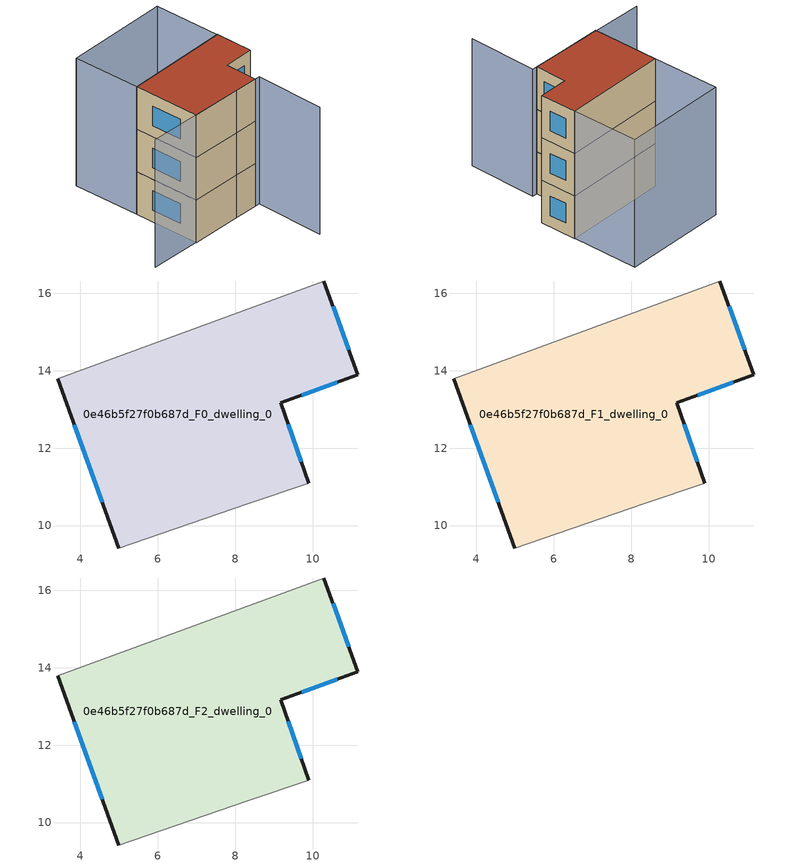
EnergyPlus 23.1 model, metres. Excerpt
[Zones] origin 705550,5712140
0e46b5f27f0b687d_F0_dwelling_0
 floor ground (EU_floor_Construction): 10.29,16.32 11.17,13.89 9.18,13.18 9.9,11.09 8.32,10.56 4.99,9.42 3.41,13.79 z0
 wall outside (EU_wall_Construction): 3.41,13.79 4.99,9.42 / 9.9,11.09 9.18,13.18 11.17,13.89 10.29,16.32 z0:3
 wall adiabatic (EU_wall_Construction): 4.99,9.42 8.32,10.56 9.9,11.09 / 10.29,16.32 3.41,13.79 z0:3
 window (EU_Window_Construction): 3.84,12.61 4.56,10.6 / 10.93,14.55 10.53,15.66 / 9.72,13.37 10.63,13.7 / 9.71,11.65 9.38,12.61 z0.81:2.19
0e46b5f27f0b687d_F1_dwelling_0
 floor to 0e46b5f27f0b687d_F0_dwelling_0 (EU_floor_Construction): 10.29,16.32 11.17,13.89 9.18,13.18 9.9,11.09 8.32,10.56 4.99,9.42 3.41,13.79 z3
 wall outside (EU_wall_Construction): 3.41,13.79 4.99,9.42 / 9.9,11.09 9.18,13.18 11.17,13.89 10.29,16.32 z3:6
 wall adiabatic (EU_wall_Construction): 4.99,9.42 8.32,10.56 9.9,11.09 / 10.29,16.32 3.41,13.79 z3:6
 window (EU_Window_Construction): 3.84,12.61 4.56,10.6 / 10.93,14.55 10.53,15.66 / 9.72,13.37 10.63,13.7 / 9.71,11.65 9.38,12.61 z3.81:5.19
0e46b5f27f0b687d_F2_dwelling_0
 floor to 0e46b5f27f0b687d_F1_dwelling_0 (EU_floor_Construction): 10.29,16.32 11.17,13.89 9.18,13.18 9.9,11.09 8.32,10.56 4.99,9.42 3.41,13.79 z6
 wall outside (EU_wall_Construction): 3.41,13.79 4.99,9.42 / 9.9,11.09 9.18,13.18 11.17,13.89 10.29,16.32 z6:9
 wall adiabatic (EU_wall_Construction): 4.99,9.42 8.32,10.56 9.9,11.09 / 10.29,16.32 3.41,13.79 z6:9
 window (EU_Window_Construction): 3.84,12.61 4.56,10.6 / 10.93,14.55 10.53,15.66 / 9.72,13.37 10.63,13.7 / 9.71,11.65 9.38,12.61 z6.81:8.19
 roof outside (EU_roof_Construction): 9.9,11.09 9.18,13.18 11.17,13.89 10.29,16.32 3.41,13.79 4.99,9.42 8.32,10.56 z9
shading: 1.6,8.35 10.25,11.19 / 10.25,11.19 11.75,6.62 / 3.41,13.79 1.81,18.18 / 1.81,18.18 8.69,20.7 / 8.69,20.7 10.3,16.31 / 10.3,16.31 3.41,13.79 z0:9
[Building]
EU S2 Campaign: North Axis=0; Terrain=City; Solar Distribution=FullExterior
[Site:Location]
London: Latitude=51.5; Longitude=-0.5; Time Zone=0; Elevation=25
[SizingPeriod:WeatherFileDays]
AnnualSizingPeriod: Begin Month=1; Begin Day of Month=1; End Month=12; End Day of Month=31; Day of Week for Start Day=Monday; Use Weather File Daylight Saving Period=No; Use Weather File Rain and Snow Indicators=No
[MATERIAL]
EU_InternalMass_Material: Roughness=MediumRough; Thickness=0.1; Conductivity=1; Density=1800; Specific Heat=900; Thermal Absorptance=0.9; Solar Absorptance=0.7; Visible Absorptance=0.7
[MATERIAL:NOMASS] Roughness=MediumRough; Thermal Absorptance=0.9; Solar Absorptance=0.7; Visible Absorptance=0.7
Name | Thermal Resistance
EU_wall_NoMass | 0.727863
EU_roof_NoMass | 0.773354
EU_floor_NoMass | 1.79329
[WINDOWMATERIAL:SIMPLEGLAZINGSYSTEM]
EU_Window_SimpleGlazing: UFactor=2.58614; Solar Heat Gain Coefficient=0.76; Visible Transmittance=0.76
[CONSTRUCTION]
EU_wall_Construction: EU_wall_NoMass
EU_roof_Construction: EU_roof_NoMass
EU_floor_Construction: EU_floor_NoMass
EU_Window_Construction: EU_Window_SimpleGlazing
EU_InternalMass_Construction: EU_InternalMass_Material
[ZONE] Type=1; Multiplier=1; Ceiling Height=autocalculate; Floor Area=autocalculate; Part of Total Floor Area=Yes
Name | Volume
0e46b5f27f0b687d_F0_dwelling_0 | 89.8872
0e46b5f27f0b687d_F1_dwelling_0; 0e46b5f27f0b687d_F2_dwelling_0 | 89.8865
[INTERNALMASS] Construction=EU_InternalMass_Construction; Surface Area=29.9621
Name | Zone or ZoneList
0e46b5f27f0b687d_F0_dwelling_0_EU_InternalMass | 0e46b5f27f0b687d_F0_dwelling_0
0e46b5f27f0b687d_F1_dwelling_0_EU_InternalMass | 0e46b5f27f0b687d_F1_dwelling_0
0e46b5f27f0b687d_F2_dwelling_0_EU_InternalMass | 0e46b5f27f0b687d_F2_dwelling_0
[OTHEREQUIPMENT] Fuel Type=Electricity; Design Level Calculation Method=Watts/Area; Power per Zone Floor Area=1; Fraction Latent=0; Fraction Radiant=0; Fraction Lost=0; Carbon Dioxide Generation Rate=0; EndUse Subcategory=EU_Step8_InternalGains
Name | Zone or ZoneList or Space or SpaceList | Schedule
EU_Step8_InternalGain_0e46b5f27f0b687d_F0_dwelling_0_f000 | 0e46b5f27f0b687d_F0_dwelling_0 | EU_Step8_GainSchedule_0e46b5f27f0b687d_F0_dwelling_0_f000
EU_Step8_InternalGain_0e46b5f27f0b687d_F1_dwelling_0_f000 | 0e46b5f27f0b687d_F1_dwelling_0 | EU_Step8_GainSchedule_0e46b5f27f0b687d_F1_dwelling_0_f000
EU_Step8_InternalGain_0e46b5f27f0b687d_F2_dwelling_0_f000 | 0e46b5f27f0b687d_F2_dwelling_0 | EU_Step8_GainSchedule_0e46b5f27f0b687d_F2_dwelling_0_f000
[ZONEVENTILATION:DESIGNFLOWRATE] Schedule=EU_AlwaysOn; Design Flow Rate Calculation Method=AirChanges/Hour; Air Changes per Hour=0.484901; Ventilation Type=Natural; Fan Pressure Rise=0; Fan Total Efficiency=1; Constant Term Coefficient=1; Temperature Term Coefficient=0; Velocity Term Coefficient=0; Velocity Squared Term Coefficient=0; Minimum Indoor Temperature=-100; Maximum Indoor Temperature=100; Delta Temperature=-100; Minimum Outdoor Temperature=-100; Maximum Outdoor Temperature=100; Maximum Wind Speed=40
Name | Zone or ZoneList or Space or SpaceList
EU_ConstantAir_0e46b5f27f0b687d_F0_dwelling_0 | 0e46b5f27f0b687d_F0_dwelling_0
EU_ConstantAir_0e46b5f27f0b687d_F1_dwelling_0 | 0e46b5f27f0b687d_F1_dwelling_0
EU_ConstantAir_0e46b5f27f0b687d_F2_dwelling_0 | 0e46b5f27f0b687d_F2_dwelling_0
[HVACTEMPLATE:THERMOSTAT] Constant Heating Setpoint=20; Constant Cooling Setpoint=50
EU_HeatOnly_0e46b5f27f0b687d_F0_dwelling_0; EU_HeatOnly_0e46b5f27f0b687d_F1_dwelling_0; EU_HeatOnly_0e46b5f27f0b687d_F2_dwelling_0
[HVACTEMPLATE:ZONE:IDEALLOADSAIRSYSTEM] System Availability Schedule=EU_AlwaysOn; Maximum Heating Supply Air Temperature=50; Minimum Cooling Supply Air Temperature=13; Maximum Heating Supply Air Humidity Ratio=0.0156; Minimum Cooling Supply Air Humidity Ratio=0.0077; Heating Limit=NoLimit; Cooling Limit=NoLimit; Heating Availability Schedule=EU_AlwaysOn; Cooling Availability Schedule=EU_CoolingOff; Dehumidification Control Type=ConstantSensibleHeatRatio; Cooling Sensible Heat Ratio=0.7; Dehumidification Setpoint=60; Humidification Control Type=None; Humidification Setpoint=30; Outdoor Air Method=None; Outdoor Air Flow Rate per Person=0.00944; Outdoor Air Flow Rate per Zone Floor Area=0; Outdoor Air Flow Rate per Zone=0; Demand Controlled Ventilation Type=None; Outdoor Air Economizer Type=NoEconomizer; Heat Recovery Type=None; Sensible Heat Recovery Effectiveness=0.7; Latent Heat Recovery Effectiveness=0.65
Name | Template Thermostat
0e46b5f27f0b687d_F0_dwelling_0 | EU_HeatOnly_0e46b5f27f0b687d_F0_dwelling_0
0e46b5f27f0b687d_F1_dwelling_0 | EU_HeatOnly_0e46b5f27f0b687d_F1_dwelling_0
0e46b5f27f0b687d_F2_dwelling_0 | EU_HeatOnly_0e46b5f27f0b687d_F2_dwelling_0
[SIZING:ZONE] Zone Cooling Design Supply Air Temperature Input Method=SupplyAirTemperature; Zone Cooling Design Supply Air Temperature=13; Zone Heating Design Supply Air Temperature Input Method=SupplyAirTemperature; Zone Heating Design Supply Air Temperature=50; Zone Cooling Design Supply Air Humidity Ratio=0.008; Zone Heating Design Supply Air Humidity Ratio=0.008; Cooling Design Air Flow Method=DesignDay; Cooling Design Air Flow Rate=0; Cooling Minimum Air Flow per Zone Floor Area=0.000762; Cooling Minimum Air Flow=0; Cooling Minimum Air Flow Fraction=0.2; Heating Design Air Flow Method=DesignDay; Heating Design Air Flow Rate=0; Heating Maximum Air Flow per Zone Floor Area=0.002032; Heating Maximum Air Flow=0.141576; Heating Maximum Air Flow Fraction=0.3; Account for Dedicated Outdoor Air System=No; Dedicated Outdoor Air System Control Strategy=NeutralSupplyAir; Dedicated Outdoor Air Low Setpoint Temperature for Design=autosize; Dedicated Outdoor Air High Setpoint Temperature for Design=autosize; Zone Load Sizing Method=Sensible Load Only No Latent Load; Zone Latent Cooling Design Supply Air Humidity Ratio Input Method=HumidityRatioDifference; Zone Cooling Design Supply Air Humidity Ratio Difference=0.005; Zone Latent Heating Design Supply Air Humidity Ratio Input Method=HumidityRatioDifference; Zone Humidification Design Supply Air Humidity Ratio Difference=0.005
0e46b5f27f0b687d_F0_dwelling_0; 0e46b5f27f0b687d_F1_dwelling_0; 0e46b5f27f0b687d_F2_dwelling_0
[SCHEDULE:CONSTANT]
Name | Hourly Value
EU_AlwaysOn | 1
EU_CoolingOff | 0
[SCHEDULE:FILE] Column Number=1; Rows to Skip at Top=0; Number of Hours of Data=8760; Column Separator=Comma; Interpolate to Timestep=No; Minutes per Item=60; Adjust Schedule for Daylight Savings=Yes
Name | File
EU_Step8_GainSchedule_0e46b5f27f0b687d_F0_dwelling_0_f000 | ../../schedules/0e46b5f27f0b687d/0e46b5f27f0b687d_F0_dwelling_0_f000_gain.csv
EU_Step8_GainSchedule_0e46b5f27f0b687d_F1_dwelling_0_f000 | ../../schedules/0e46b5f27f0b687d/0e46b5f27f0b687d_F1_dwelling_0_f000_gain.csv
EU_Step8_GainSchedule_0e46b5f27f0b687d_F2_dwelling_0_f000 | ../../schedules/0e46b5f27f0b687d/0e46b5f27f0b687d_F2_dwelling_0_f000_gain.csv
